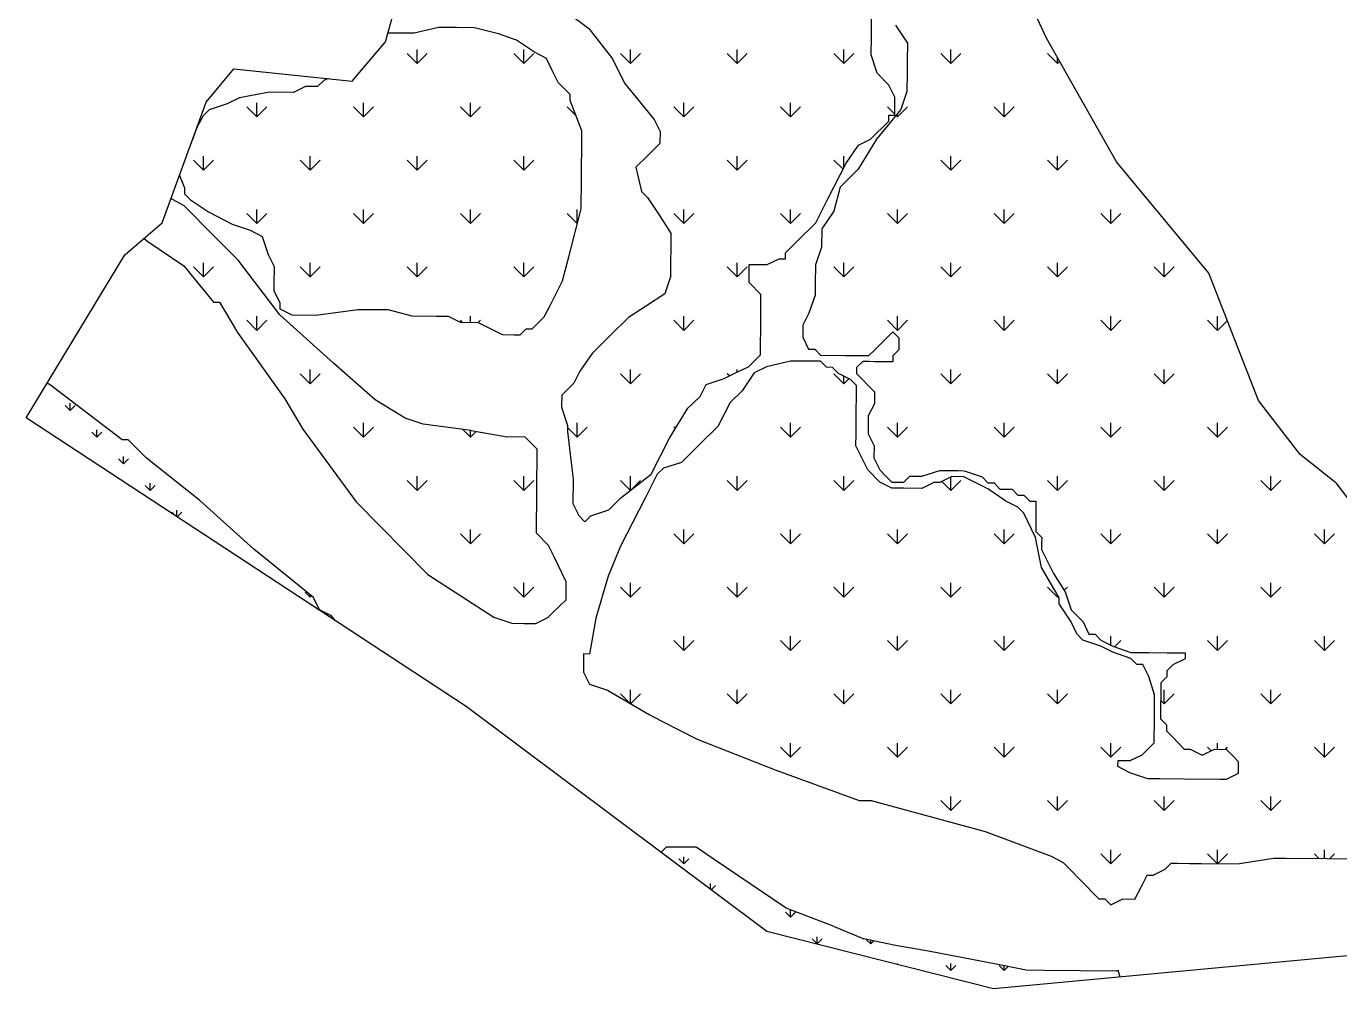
# Model space of a CAD drawing. Header units: metres. Extents: x 336353 to 340664, y 1777288 to 1780698.
# Drawn here: x 336353 to 337237, y 1777288 to 1777936 of the extents above; entities that cross this region are included whole.
import ezdxf

# ---------------------------------------------------------------- set-up
doc = ezdxf.new("R2010")
doc.units = ezdxf.units.M
doc.layers.add('MANGROOVES', color=112, linetype='Continuous')

msp = doc.modelspace()

# ---------------------------------------------------------------- linework, layer by layer
at = {"color": 3}
for p, q in [((336594.68, 1777925.64), (336628.98, 1778050.1)), ((336572.34, 1777899.36), (336594.68, 1777925.64)), ((336474.02, 1777885.15), (336492.69, 1777907.58)), ((336492.69, 1777907.58), (336572.34, 1777899.36)), ((336444.32, 1777803.82), (336474.02, 1777885.15)), ((336419.34, 1777782.31), (336444.32, 1777803.82)), ((336352.94, 1777672.7), (336419.34, 1777782.31)), ((336649.05, 1777478.2), (336352.94, 1777672.7)), ((336851.32, 1777326.77), (336649.05, 1777478.2)), ((337003.93, 1777288.24), (336851.32, 1777326.77)), ((337373.09, 1777322.48), (337003.93, 1777288.24))]:
    msp.add_line(p, q, dxfattribs=at)
at = {"layer": 'MANGROOVES'}
for p, q in [((337039.64, 1777928.29), (337006.44, 1777999.29)), ((336715.4, 1777946.9), (336731.49, 1777934.62)), ((336921.69, 1777929.02), (336921.86, 1777949.26)), ((336597.89, 1777931.66), (336596.33, 1777931.63)), ((336601.94, 1777931.63), (336597.89, 1777931.66)), ((336605.99, 1777931.59), (336601.94, 1777931.63)), ((336614.08, 1777931.53), (336605.99, 1777931.59)), ((336630.31, 1777935.44), (336614.08, 1777931.53)), ((336642.45, 1777935.35), (336630.31, 1777935.44)), ((336654.59, 1777935.25), (336642.45, 1777935.35)), ((336670.75, 1777931.07), (336654.59, 1777935.25)), ((336682.86, 1777926.92), (336670.75, 1777931.07)), ((336731.49, 1777934.62), (336747.52, 1777914.25)), ((336921.59, 1777916.87), (336921.69, 1777929.02)), ((336937.95, 1777936.98), (336945.95, 1777924.77)), ((337086.58, 1777844.98), (337039.64, 1777928.29)), ((336694.93, 1777918.72), (336682.86, 1777926.92)), ((336945.95, 1777924.77), (336945.85, 1777912.63)), ((336703, 1777914.61), (336694.93, 1777918.72)), ((336706.98, 1777906.48), (336703, 1777914.61)), ((336747.52, 1777914.25), (336755.48, 1777897.99)), ((336925.54, 1777904.7), (336921.59, 1777916.87)), ((336945.85, 1777912.63), (336945.78, 1777904.53)), ((336710.96, 1777898.35), (336706.98, 1777906.48)), ((336933.57, 1777896.53), (336925.54, 1777904.7)), ((336945.78, 1777904.53), (336945.68, 1777892.39)), ((336540.93, 1777895.69), (336532.8, 1777891.71)), ((336549.03, 1777895.62), (336540.93, 1777895.69)), ((336553.11, 1777899.64), (336549.03, 1777895.62)), ((336556.04, 1777901.08), (336553.11, 1777899.64)), ((336718.99, 1777890.19), (336710.96, 1777898.35)), ((336755.48, 1777897.99), (336775.52, 1777873.53)), ((336937.55, 1777888.4), (336933.57, 1777896.53)), ((336496.34, 1777887.96), (336488.21, 1777883.97)), ((336516.61, 1777891.84), (336496.34, 1777887.96)), ((336532.8, 1777891.71), (336516.61, 1777891.84)), ((336718.95, 1777886.14), (336718.99, 1777890.19)), ((336726.88, 1777865.83), (336718.95, 1777886.14)), ((336937.49, 1777880.31), (336937.52, 1777884.36)), ((336937.52, 1777884.36), (336937.55, 1777888.4)), ((336945.68, 1777892.39), (336941.53, 1777880.27)), ((336471.96, 1777876.01), (336467.84, 1777867.95)), ((336476.04, 1777880.03), (336471.96, 1777876.01)), ((336488.21, 1777883.97), (336476.04, 1777880.03)), ((336941.53, 1777880.27), (336925.18, 1777860.17)), ((336933.37, 1777872.24), (336933.41, 1777876.29)), ((336933.41, 1777876.29), (336937.45, 1777876.26)), ((336937.45, 1777876.26), (336937.49, 1777880.31)), ((336467.84, 1777867.95), (336464.62, 1777859.41)), ((336775.52, 1777873.53), (336779.5, 1777865.4)), ((336921.13, 1777860.2), (336933.37, 1777872.24)), ((336726.62, 1777833.45), (336726.85, 1777861.78)), ((336726.85, 1777861.78), (336726.88, 1777865.83)), ((336779.5, 1777865.4), (336779.44, 1777857.31)), ((336925.18, 1777860.17), (336912.87, 1777840.02)), ((336913, 1777856.22), (336921.13, 1777860.2)), ((336771.28, 1777849.28), (336763.11, 1777841.25)), ((336779.44, 1777857.31), (336771.28, 1777849.28)), ((336904.81, 1777844.14), (336913, 1777856.22)), ((336763.11, 1777841.25), (336767.03, 1777825.02)), ((336912.87, 1777840.02), (336900.63, 1777827.98)), ((336900.7, 1777836.08), (336904.81, 1777844.14)), ((337148.88, 1777769.98), (337086.58, 1777844.98)), ((336455.98, 1777835.76), (336459.42, 1777827.53)), ((336726.46, 1777813.21), (336726.62, 1777833.45)), ((336892.47, 1777819.95), (336900.7, 1777836.08)), ((336459.42, 1777827.53), (336459.39, 1777823.48)), ((336459.39, 1777823.48), (336463.4, 1777819.4)), ((336767.03, 1777825.02), (336771.04, 1777820.94)), ((336900.63, 1777827.98), (336896.45, 1777811.82)), ((336451.26, 1777819.5), (336450.37, 1777820.4)), ((336459.32, 1777815.39), (336451.26, 1777819.5)), ((336479.39, 1777794.98), (336459.32, 1777815.39)), ((336463.4, 1777819.4), (336475.48, 1777811.21)), ((336771.04, 1777820.94), (336779.04, 1777808.73)), ((336884.24, 1777803.82), (336892.47, 1777819.95)), ((336475.48, 1777811.21), (336491.6, 1777802.98)), ((336718.1, 1777780.89), (336726.46, 1777813.21)), ((336779.04, 1777808.73), (336787.04, 1777796.52)), ((336896.45, 1777811.82), (336888.26, 1777799.74)), ((336491.6, 1777802.98), (336503.71, 1777798.83)), ((336503.71, 1777798.83), (336511.77, 1777794.72)), ((336786.8, 1777768.18), (336787.04, 1777796.52)), ((336872, 1777791.78), (336884.24, 1777803.82)), ((336888.26, 1777799.74), (336888.16, 1777787.6)), ((336432.23, 1777793.41), (336434.84, 1777791.3)), ((336434.84, 1777791.3), (336458.99, 1777774.91)), ((336491.44, 1777782.74), (336479.39, 1777794.98)), ((336511.77, 1777794.72), (336515.72, 1777782.54)), ((336863.84, 1777783.75), (336872, 1777791.78)), ((336888.16, 1777787.6), (336884.01, 1777775.49)), ((336495.45, 1777778.66), (336491.44, 1777782.74)), ((336523.49, 1777741.99), (336495.45, 1777778.66)), ((336515.72, 1777782.54), (336519.7, 1777774.41)), ((336713.92, 1777764.73), (336718.1, 1777780.89)), ((336851.63, 1777775.75), (336859.76, 1777779.73)), ((336859.76, 1777779.73), (336863.81, 1777779.7)), ((336863.81, 1777779.7), (336863.84, 1777783.75)), ((336458.99, 1777774.91), (336479.03, 1777750.45)), ((336519.67, 1777770.36), (336519.64, 1777766.31)), ((336519.7, 1777774.41), (336519.67, 1777770.36)), ((336839.39, 1777763.7), (336839.46, 1777771.8)), ((336839.46, 1777771.8), (336839.49, 1777775.85)), ((336839.49, 1777775.85), (336843.54, 1777775.82)), ((336843.54, 1777775.82), (336851.63, 1777775.75)), ((336884.01, 1777775.49), (336883.91, 1777763.34)), ((337182.31, 1777684.29), (337148.88, 1777769.98)), ((336519.64, 1777766.31), (336519.57, 1777758.22)), ((336705.69, 1777748.6), (336713.92, 1777764.73)), ((336786.8, 1777768.18), (336782.66, 1777756.07)), ((336847.42, 1777755.54), (336839.39, 1777763.7)), ((336883.91, 1777763.34), (336883.85, 1777755.24)), ((336519.57, 1777758.22), (336523.55, 1777750.09)), ((336782.66, 1777756.07), (336770.45, 1777748.07)), ((336847.32, 1777743.4), (336847.38, 1777751.49)), ((336847.38, 1777751.49), (336847.42, 1777755.54)), ((336883.85, 1777755.24), (336879.7, 1777743.13)), ((336479.03, 1777750.45), (336483.08, 1777750.42)), ((336483.08, 1777750.42), (336495.05, 1777730.08)), ((336523.55, 1777750.09), (336523.52, 1777746.04)), ((336523.52, 1777746.04), (336531.58, 1777741.93)), ((336547.77, 1777741.79), (336576.14, 1777745.61)), ((336576.14, 1777745.61), (336580.18, 1777745.58)), ((336580.18, 1777745.58), (336584.23, 1777745.54)), ((336584.23, 1777745.54), (336588.28, 1777745.51)), ((336588.28, 1777745.51), (336596.37, 1777745.45)), ((336596.37, 1777745.45), (336612.53, 1777741.27)), ((336701.58, 1777740.54), (336705.69, 1777748.6)), ((336770.45, 1777748.07), (336758.24, 1777740.08)), ((336847.25, 1777735.3), (336847.32, 1777743.4)), ((336879.7, 1777743.13), (336875.59, 1777735.07)), ((336559.65, 1777709.31), (336523.49, 1777741.99)), ((336531.58, 1777741.93), (336547.77, 1777741.79)), ((336612.53, 1777741.27), (336628.72, 1777741.13)), ((336628.72, 1777741.13), (336636.82, 1777741.07)), ((336636.82, 1777741.07), (336644.88, 1777736.95)), ((336644.88, 1777736.95), (336657.02, 1777736.85)), ((336657.02, 1777736.85), (336673.14, 1777728.63)), ((336693.41, 1777732.51), (336697.49, 1777736.52)), ((336697.49, 1777736.52), (336701.58, 1777740.54)), ((336758.24, 1777740.08), (336746, 1777728.03)), ((336847.22, 1777731.25), (336847.25, 1777735.3)), ((336875.59, 1777735.07), (336875.55, 1777731.02)), ((336495.05, 1777730.08), (336527.07, 1777685.28)), ((336673.14, 1777728.63), (336681.24, 1777728.56)), ((336681.24, 1777728.56), (336685.29, 1777728.53)), ((336685.29, 1777728.53), (336689.37, 1777732.54)), ((336689.37, 1777732.54), (336693.41, 1777732.51)), ((336746, 1777728.03), (336733.76, 1777715.99)), ((336847.15, 1777723.16), (336847.22, 1777731.25)), ((336875.55, 1777731.02), (336875.52, 1777726.97)), ((336875.52, 1777726.97), (336879.5, 1777718.84)), ((336928.1, 1777722.5), (336932.18, 1777726.51)), ((336932.18, 1777726.51), (336936.26, 1777730.53)), ((336936.26, 1777730.53), (336940.28, 1777726.45)), ((336940.28, 1777726.45), (336940.25, 1777722.4)), ((336847.09, 1777715.06), (336847.15, 1777723.16)), ((336879.5, 1777718.84), (336883.55, 1777718.81)), ((336883.55, 1777718.81), (336887.56, 1777714.73)), ((336919.94, 1777714.47), (336924.02, 1777718.48)), ((336924.02, 1777718.48), (336928.1, 1777722.5)), ((336940.21, 1777718.35), (336936.13, 1777714.33)), ((336940.25, 1777722.4), (336940.21, 1777718.35)), ((336587.78, 1777684.79), (336559.65, 1777709.31)), ((336733.76, 1777715.99), (336725.56, 1777703.91)), ((336838.93, 1777707.03), (336847.09, 1777715.06)), ((336867.29, 1777710.85), (336851.07, 1777706.93)), ((336875.39, 1777710.78), (336867.29, 1777710.85)), ((336879.43, 1777710.75), (336875.39, 1777710.78)), ((336887.53, 1777710.68), (336879.43, 1777710.75)), ((336891.54, 1777706.6), (336887.53, 1777710.68)), ((336887.56, 1777714.73), (336903.75, 1777714.6)), ((336903.75, 1777714.6), (336911.85, 1777714.53)), ((336915.86, 1777710.45), (336911.78, 1777706.44)), ((336911.85, 1777714.53), (336915.9, 1777714.5)), ((336919.91, 1777710.42), (336915.86, 1777710.45)), ((336915.9, 1777714.5), (336919.94, 1777714.47)), ((336923.96, 1777710.38), (336919.91, 1777710.42)), ((336936.1, 1777710.29), (336923.96, 1777710.38)), ((336936.13, 1777714.33), (336936.1, 1777710.29)), ((336725.56, 1777703.91), (336721.45, 1777695.84)), ((336810.49, 1777695.12), (336822.67, 1777699.07)), ((336822.67, 1777699.07), (336830.8, 1777703.05)), ((336830.8, 1777703.05), (336838.93, 1777707.03)), ((336842.94, 1777702.95), (336834.75, 1777690.87)), ((336851.07, 1777706.93), (336842.94, 1777702.95)), ((336895.59, 1777706.57), (336891.54, 1777706.6)), ((336899.61, 1777702.49), (336895.59, 1777706.57)), ((336907.67, 1777698.37), (336899.61, 1777702.49)), ((336911.78, 1777706.44), (336911.75, 1777702.39)), ((336911.75, 1777702.39), (336915.76, 1777698.31)), ((336369.28, 1777694.67), (336367, 1777695.91)), ((336417.56, 1777657.84), (336369.28, 1777694.67)), ((336721.45, 1777695.84), (336713.29, 1777687.81)), ((336806.38, 1777687.05), (336810.49, 1777695.12)), ((336834.75, 1777690.87), (336826.59, 1777682.84)), ((336911.68, 1777694.29), (336907.67, 1777698.37)), ((336911.62, 1777686.19), (336911.68, 1777694.29)), ((336915.76, 1777698.31), (336919.78, 1777694.23)), ((336919.78, 1777694.23), (336923.79, 1777690.14)), ((336923.79, 1777690.14), (336923.73, 1777682.05)), ((336527.07, 1777685.28), (336539.05, 1777664.95)), ((336607.92, 1777672.48), (336587.78, 1777684.79)), ((336713.29, 1777687.81), (336713.22, 1777679.72)), ((336798.22, 1777679.02), (336806.38, 1777687.05)), ((336826.59, 1777682.84), (336818.36, 1777666.71)), ((336911.55, 1777678.1), (336911.62, 1777686.19)), ((336923.73, 1777682.05), (336919.61, 1777673.98)), ((337210.19, 1777647.84), (337182.31, 1777684.29)), ((336620.03, 1777668.33), (336607.92, 1777672.48)), ((336713.22, 1777679.72), (336717.17, 1777667.54)), ((336785.91, 1777658.88), (336798.22, 1777679.02)), ((336911.42, 1777661.91), (336911.55, 1777678.1)), ((336919.61, 1777673.98), (336919.58, 1777669.94)), ((336539.05, 1777664.95), (336575.08, 1777616.07)), ((336652.38, 1777664.02), (336620.03, 1777668.33)), ((336652.38, 1777664.02), (336676.63, 1777659.77)), ((336717.17, 1777667.54), (336717.14, 1777663.49)), ((336717.14, 1777663.49), (336720.92, 1777631.07)), ((336818.36, 1777666.71), (336806.12, 1777654.67)), ((336919.58, 1777669.94), (336919.51, 1777661.84)), ((336421.6, 1777657.81), (336417.56, 1777657.84)), ((336433.65, 1777645.56), (336421.6, 1777657.81)), ((336688.77, 1777659.67), (336676.63, 1777659.77)), ((336696.8, 1777651.51), (336688.77, 1777659.67)), ((336773.57, 1777634.69), (336785.91, 1777658.88)), ((336806.12, 1777654.67), (336793.88, 1777642.62)), ((336911.35, 1777653.81), (336911.42, 1777661.91)), ((336919.51, 1777661.84), (336923.49, 1777653.71)), ((336469.84, 1777616.93), (336433.65, 1777645.56)), ((336696.74, 1777643.42), (336696.8, 1777651.51)), ((336915.33, 1777645.68), (336911.35, 1777653.81)), ((336919.31, 1777637.55), (336915.33, 1777645.68)), ((336923.49, 1777653.71), (336923.43, 1777645.61)), ((336923.43, 1777645.61), (336927.41, 1777637.49)), ((337234.41, 1777628.91), (337210.19, 1777647.84)), ((336696.64, 1777631.27), (336696.74, 1777643.42)), ((336781.7, 1777638.67), (336777.62, 1777634.66)), ((336793.88, 1777642.62), (336781.7, 1777638.67)), ((336927.34, 1777629.39), (336919.31, 1777637.55)), ((336927.41, 1777637.49), (336931.42, 1777633.4)), ((336955.71, 1777633.21), (336967.89, 1777637.15)), ((336967.89, 1777637.15), (336971.93, 1777637.12)), ((336971.93, 1777637.12), (336975.98, 1777637.09)), ((336975.98, 1777637.09), (336980.03, 1777637.06)), ((336980.03, 1777637.06), (336984.08, 1777637.02)), ((336984.08, 1777637.02), (336996.18, 1777632.88)), ((336696.57, 1777623.18), (336696.64, 1777631.27)), ((336720.92, 1777631.07), (336720.79, 1777614.88)), ((336753.2, 1777618.66), (336773.57, 1777634.69)), ((336777.62, 1777634.66), (336773.51, 1777626.6)), ((336935.41, 1777625.27), (336927.34, 1777629.39)), ((336931.42, 1777633.4), (336935.44, 1777629.32)), ((336935.44, 1777629.32), (336939.49, 1777629.29)), ((336939.49, 1777629.29), (336943.53, 1777629.26)), ((336943.53, 1777629.26), (336947.61, 1777633.27)), ((336947.61, 1777633.27), (336951.66, 1777633.24)), ((336951.66, 1777633.24), (336955.71, 1777633.21)), ((336963.77, 1777629.09), (336955.64, 1777625.11)), ((336967.82, 1777629.06), (336963.77, 1777629.09)), ((336975.95, 1777633.04), (336967.82, 1777629.06)), ((336984.04, 1777632.97), (336975.95, 1777633.04)), ((336992.1, 1777628.86), (336984.04, 1777632.97)), ((337000.17, 1777624.75), (336992.1, 1777628.86)), ((336996.18, 1777632.88), (337000.2, 1777628.79)), ((337000.2, 1777628.79), (337004.25, 1777628.76)), ((337004.25, 1777628.76), (337008.26, 1777624.68)), ((337234.41, 1777628.91), (337247.85, 1777611)), ((336696.5, 1777615.08), (336696.57, 1777623.18)), ((336773.51, 1777626.6), (336769.39, 1777618.53)), ((336939.45, 1777625.24), (336935.41, 1777625.27)), ((336943.5, 1777625.21), (336939.45, 1777625.24)), ((336955.64, 1777625.11), (336943.5, 1777625.21)), ((337012.24, 1777616.55), (337000.17, 1777624.75)), ((337008.26, 1777624.68), (337012.31, 1777624.65)), ((337012.31, 1777624.65), (337016.36, 1777624.61)), ((337016.36, 1777624.61), (337020.37, 1777620.53)), ((337020.37, 1777620.53), (337024.42, 1777620.5)), ((337024.42, 1777620.5), (337028.43, 1777616.42)), ((336506.01, 1777584.25), (336469.84, 1777616.93)), ((336575.08, 1777616.07), (336623.25, 1777567.1)), ((336696.4, 1777602.93), (336696.5, 1777615.08)), ((336720.79, 1777614.88), (336724.77, 1777606.75)), ((336732.87, 1777606.69), (336745.04, 1777610.63)), ((336745.04, 1777610.63), (336753.2, 1777618.66)), ((336769.39, 1777618.53), (336761.16, 1777602.41)), ((337020.3, 1777612.44), (337012.24, 1777616.55)), ((337024.32, 1777608.36), (337020.3, 1777612.44)), ((337028.43, 1777616.42), (337032.48, 1777616.39)), ((337032.45, 1777612.34), (337032.41, 1777608.29)), ((337032.48, 1777616.39), (337032.45, 1777612.34)), ((336696.34, 1777594.84), (336696.4, 1777602.93)), ((336724.77, 1777606.75), (336728.78, 1777602.67)), ((336728.78, 1777602.67), (336732.87, 1777606.69)), ((336761.16, 1777602.41), (336752.94, 1777586.28)), ((337032.28, 1777592.1), (337024.32, 1777608.36)), ((337032.38, 1777604.24), (337032.35, 1777600.19)), ((337032.41, 1777608.29), (337032.38, 1777604.24)), ((336704.37, 1777586.68), (336696.34, 1777594.84)), ((337032.35, 1777600.19), (337032.31, 1777596.14)), ((337032.31, 1777596.14), (337036.33, 1777592.06)), ((336546.22, 1777551.53), (336506.01, 1777584.25)), ((336708.35, 1777578.55), (336704.37, 1777586.68)), ((336752.94, 1777586.28), (336744.68, 1777566.1)), ((337036.16, 1777571.82), (337032.28, 1777592.1)), ((337036.3, 1777588.02), (337036.26, 1777583.97)), ((337036.26, 1777583.97), (337040.24, 1777575.84)), ((337036.33, 1777592.06), (337036.3, 1777588.02)), ((336716.31, 1777562.29), (336708.35, 1777578.55)), ((337040.24, 1777575.84), (337044.23, 1777567.71)), ((336623.25, 1777567.1), (336667.54, 1777538.4)), ((336744.68, 1777566.1), (336736.35, 1777537.83)), ((337048.14, 1777551.48), (337036.16, 1777571.82)), ((337044.23, 1777567.71), (337052.22, 1777555.5)), ((336716.21, 1777550.14), (336716.31, 1777562.29)), ((336550.2, 1777543.4), (336546.22, 1777551.53)), ((336712.13, 1777546.13), (336716.21, 1777550.14)), ((337048.11, 1777547.43), (337048.14, 1777551.48)), ((337052.22, 1777555.5), (337056.17, 1777543.32)), ((336558.26, 1777539.29), (336550.2, 1777543.4)), ((336703.97, 1777538.1), (336708.05, 1777542.11)), ((336708.05, 1777542.11), (336712.13, 1777546.13)), ((337056.1, 1777535.22), (337048.11, 1777547.43)), ((337056.17, 1777543.32), (337064.2, 1777535.16)), ((336560.91, 1777536.09), (336558.26, 1777539.29)), ((336667.54, 1777538.4), (336679.65, 1777534.25)), ((336679.65, 1777534.25), (336687.75, 1777534.18)), ((336687.75, 1777534.18), (336695.84, 1777534.12)), ((336695.84, 1777534.12), (336703.97, 1777538.1)), ((336736.35, 1777537.83), (336732.11, 1777513.58)), ((337060.09, 1777527.09), (337056.1, 1777535.22)), ((337064.2, 1777535.16), (337068.18, 1777527.03)), ((337064.1, 1777523.01), (337060.09, 1777527.09)), ((337076.21, 1777518.87), (337064.1, 1777523.01)), ((337068.18, 1777527.03), (337072.23, 1777527)), ((337072.23, 1777527), (337076.24, 1777522.91)), ((337076.24, 1777522.91), (337084.3, 1777518.8)), ((336728.06, 1777513.61), (336727.96, 1777501.47)), ((336732.11, 1777513.58), (336728.06, 1777513.61)), ((337084.27, 1777514.75), (337076.21, 1777518.87)), ((337096.38, 1777510.61), (337084.27, 1777514.75)), ((337084.3, 1777518.8), (337096.41, 1777514.65)), ((337096.41, 1777514.65), (337100.46, 1777514.62)), ((337100.46, 1777514.62), (337108.56, 1777514.55)), ((337108.56, 1777514.55), (337120.7, 1777514.46)), ((337120.7, 1777514.46), (337128.79, 1777514.39)), ((337128.79, 1777514.39), (337132.84, 1777514.36)), ((337132.84, 1777514.36), (337132.81, 1777510.31)), ((337100.4, 1777506.52), (337096.38, 1777510.61)), ((337104.44, 1777506.49), (337100.4, 1777506.52)), ((337108.42, 1777498.36), (337104.44, 1777506.49)), ((337124.68, 1777506.33), (337120.6, 1777502.31)), ((337132.81, 1777510.31), (337124.68, 1777506.33)), ((336727.96, 1777501.47), (336731.94, 1777493.34)), ((337112.37, 1777486.18), (337108.42, 1777498.36)), ((337120.57, 1777498.26), (337116.49, 1777494.25)), ((337120.6, 1777502.31), (337120.57, 1777498.26)), ((336731.94, 1777493.34), (336744.05, 1777489.19)), ((336744.05, 1777489.19), (336772.25, 1777472.77)), ((337116.49, 1777494.25), (337116.42, 1777486.15)), ((337112.21, 1777465.94), (337112.37, 1777486.18)), ((337116.35, 1777478.05), (337116.32, 1777474.01)), ((337116.42, 1777486.15), (337116.35, 1777478.05)), ((336772.25, 1777472.77), (336780.31, 1777468.65)), ((336780.31, 1777468.65), (336804.5, 1777456.31)), ((337116.32, 1777474.01), (337116.29, 1777469.96)), ((337116.29, 1777469.96), (337120.3, 1777465.88)), ((337112.14, 1777457.85), (337112.21, 1777465.94)), ((337120.3, 1777465.88), (337120.27, 1777461.83)), ((337120.27, 1777461.83), (337124.28, 1777457.75)), ((336804.5, 1777456.31), (336856.95, 1777435.64)), ((337103.95, 1777445.77), (337112.11, 1777453.8)), ((337112.11, 1777453.8), (337112.14, 1777457.85)), ((337124.28, 1777457.75), (337132.31, 1777449.59)), ((337095.82, 1777441.79), (337103.95, 1777445.77)), ((337132.31, 1777449.59), (337136.36, 1777449.55)), ((337136.36, 1777449.55), (337144.42, 1777445.44)), ((337144.42, 1777445.44), (337152.55, 1777449.42)), ((337152.55, 1777449.42), (337160.65, 1777449.35)), ((337160.65, 1777449.35), (337164.66, 1777445.27)), ((337164.66, 1777445.27), (337168.67, 1777441.19)), ((336856.95, 1777435.64), (336913.45, 1777414.94)), ((337087.69, 1777437.8), (337087.72, 1777441.85)), ((337095.75, 1777433.69), (337087.69, 1777437.8)), ((337087.72, 1777441.85), (337095.82, 1777441.79)), ((337107.86, 1777429.54), (337095.75, 1777433.69)), ((337168.67, 1777441.19), (337168.61, 1777433.1)), ((337115.96, 1777429.48), (337107.86, 1777429.54)), ((337132.15, 1777429.34), (337115.96, 1777429.48)), ((337156.43, 1777429.15), (337132.15, 1777429.34)), ((337160.48, 1777429.11), (337156.43, 1777429.15)), ((337168.61, 1777433.1), (337160.48, 1777429.11)), ((336913.45, 1777414.94), (336917.5, 1777414.9)), ((336917.5, 1777414.9), (336921.55, 1777414.87)), ((336921.55, 1777414.87), (336998.28, 1777394)), ((336998.28, 1777394), (337042.67, 1777377.45)), ((336783.67, 1777383.61), (336780.12, 1777380.07)), ((336787.71, 1777383.57), (336783.67, 1777383.61)), ((336791.76, 1777383.54), (336787.71, 1777383.57)), ((336803.9, 1777383.44), (336791.76, 1777383.54)), ((336815.98, 1777375.25), (336803.9, 1777383.44)), ((336840.13, 1777358.86), (336815.98, 1777375.25)), ((337042.67, 1777377.45), (337050.74, 1777373.33)), ((337050.74, 1777373.33), (337054.75, 1777369.25)), ((337119.51, 1777368.72), (337123.59, 1777372.74)), ((337123.59, 1777372.74), (337127.64, 1777372.7)), ((337127.64, 1777372.7), (337135.73, 1777372.64)), ((337135.73, 1777372.64), (337139.78, 1777372.6)), ((337139.78, 1777372.6), (337143.83, 1777372.57)), ((337143.83, 1777372.57), (337168.11, 1777372.37)), ((337168.11, 1777372.37), (337192.43, 1777376.22)), ((337192.43, 1777376.22), (337200.53, 1777376.16)), ((337200.53, 1777376.16), (337257.19, 1777375.69)), ((337054.75, 1777369.25), (337062.78, 1777361.09)), ((337103.22, 1777356.71), (337107.33, 1777364.77)), ((337107.33, 1777364.77), (337111.38, 1777364.74)), ((337111.38, 1777364.74), (337119.51, 1777368.72)), ((336864.29, 1777342.47), (336840.13, 1777358.86)), ((337062.78, 1777361.09), (337074.82, 1777348.84)), ((337099.11, 1777348.65), (337103.22, 1777356.71)), ((337074.82, 1777348.84), (337078.87, 1777348.81)), ((337078.87, 1777348.81), (337082.88, 1777344.73)), ((337082.88, 1777344.73), (337091.01, 1777348.71)), ((337091.01, 1777348.71), (337099.11, 1777348.65)), ((336896.57, 1777330.06), (336864.29, 1777342.47)), ((336896.57, 1777330.06), (336916.74, 1777321.8)), ((336936.94, 1777317.58), (336916.74, 1777321.8)), ((336961.19, 1777313.34), (336936.94, 1777317.58)), ((337005.65, 1777304.88), (336961.19, 1777313.34)), ((337025.86, 1777300.66), (337005.65, 1777304.88)), ((337038, 1777300.56), (337025.86, 1777300.66)), ((337086.57, 1777300.17), (337038, 1777300.56)), ((337087.79, 1777300.48), (337086.57, 1777300.17)), ((337089.17, 1777296.18), (337087.79, 1777300.48))]:
    msp.add_line(p, q, dxfattribs=at)
at = {"layer": 'MANGROOVES', "linetype": 'Continuous'}
for p, q in [((336615.92, 1777911.11), (336615.92, 1777920.63)), ((336687.76, 1777911.11), (336687.76, 1777920.63)), ((336759.6, 1777911.11), (336759.6, 1777920.63)), ((336831.45, 1777911.11), (336831.45, 1777920.63)), ((336903.29, 1777911.11), (336903.29, 1777920.63)), ((336975.13, 1777911.11), (336975.13, 1777920.63)), ((336615.92, 1777911.11), (336609.19, 1777917.84)), ((336615.92, 1777911.11), (336622.66, 1777917.84)), ((336687.76, 1777911.11), (336681.03, 1777917.84)), ((336687.76, 1777911.11), (336694.5, 1777917.84)), ((336759.6, 1777911.11), (336752.87, 1777917.84)), ((336759.6, 1777911.11), (336766.34, 1777917.84)), ((336831.45, 1777911.11), (336824.71, 1777917.84)), ((336831.45, 1777911.11), (336838.18, 1777917.84)), ((336903.29, 1777911.11), (336896.55, 1777917.84)), ((336903.29, 1777911.11), (336910.02, 1777917.84)), ((336975.13, 1777911.11), (336968.4, 1777917.84)), ((336975.13, 1777911.11), (336981.87, 1777917.84)), ((337046.97, 1777911.11), (337040.24, 1777917.84)), ((337046.97, 1777911.11), (337046.97, 1777915.27)), ((337046.97, 1777911.11), (337048.47, 1777912.61)), ((336508.16, 1777875.19), (336508.16, 1777884.71)), ((336580, 1777875.19), (336580, 1777884.71)), ((336651.84, 1777875.19), (336651.84, 1777884.71)), ((336795.53, 1777875.19), (336795.53, 1777884.71)), ((336867.37, 1777875.19), (336867.37, 1777884.71)), ((337011.05, 1777875.19), (337011.05, 1777884.71)), ((336508.16, 1777875.19), (336501.42, 1777881.92)), ((336508.16, 1777875.19), (336514.89, 1777881.92)), ((336580, 1777875.19), (336573.26, 1777881.92)), ((336580, 1777875.19), (336586.73, 1777881.92)), ((336651.84, 1777875.19), (336645.11, 1777881.92)), ((336651.84, 1777875.19), (336658.58, 1777881.92)), ((336722.94, 1777875.93), (336716.95, 1777881.92)), ((336795.53, 1777875.19), (336788.79, 1777881.92)), ((336795.53, 1777875.19), (336802.26, 1777881.92)), ((336867.37, 1777875.19), (336860.63, 1777881.92)), ((336867.37, 1777875.19), (336874.1, 1777881.92)), ((336937.46, 1777876.94), (336932.47, 1777881.92)), ((336939.21, 1777875.19), (336938.21, 1777876.19)), ((336939.21, 1777875.19), (336945.94, 1777881.92)), ((336939.21, 1777875.19), (336939.21, 1777877.42)), ((337011.05, 1777875.19), (337004.32, 1777881.92)), ((337011.05, 1777875.19), (337017.79, 1777881.92)), ((336472.24, 1777839.26), (336472.24, 1777848.79)), ((336544.08, 1777839.26), (336544.08, 1777848.79)), ((336615.92, 1777839.26), (336615.92, 1777848.79)), ((336687.76, 1777839.26), (336687.76, 1777848.79)), ((336831.45, 1777839.26), (336831.45, 1777848.79)), ((336903.29, 1777841.16), (336903.29, 1777848.79)), ((336975.13, 1777839.26), (336975.13, 1777848.79)), ((337046.97, 1777839.26), (337046.97, 1777848.79)), ((336472.24, 1777839.26), (336465.5, 1777846)), ((336472.24, 1777839.26), (336478.97, 1777846)), ((336544.08, 1777839.26), (336537.34, 1777846)), ((336544.08, 1777839.26), (336550.81, 1777846)), ((336615.92, 1777839.26), (336609.19, 1777846)), ((336615.92, 1777839.26), (336622.66, 1777846)), ((336687.76, 1777839.26), (336681.03, 1777846)), ((336687.76, 1777839.26), (336694.5, 1777846)), ((336831.45, 1777839.26), (336824.71, 1777846)), ((336831.45, 1777839.26), (336838.18, 1777846)), ((336902.65, 1777839.9), (336896.55, 1777846)), ((336975.13, 1777839.26), (336968.4, 1777846)), ((336975.13, 1777839.26), (336981.87, 1777846)), ((337046.97, 1777839.26), (337040.24, 1777846)), ((337046.97, 1777839.26), (337053.71, 1777846)), ((336508.16, 1777803.34), (336501.42, 1777810.08)), ((336508.16, 1777803.34), (336508.16, 1777812.87)), ((336508.16, 1777803.34), (336514.89, 1777810.08)), ((336580, 1777803.34), (336573.26, 1777810.08)), ((336580, 1777803.34), (336580, 1777812.87)), ((336580, 1777803.34), (336586.73, 1777810.08)), ((336651.84, 1777803.34), (336645.11, 1777810.08)), ((336651.84, 1777803.34), (336651.84, 1777812.87)), ((336651.84, 1777803.34), (336658.58, 1777810.08)), ((336723.68, 1777803.34), (336716.95, 1777810.08)), ((336723.68, 1777803.34), (336723.68, 1777812.87)), ((336795.53, 1777803.34), (336788.79, 1777810.08)), ((336795.53, 1777803.34), (336795.53, 1777812.87)), ((336795.53, 1777803.34), (336802.26, 1777810.08)), ((336867.37, 1777803.34), (336860.63, 1777810.08)), ((336867.37, 1777803.34), (336867.37, 1777812.87)), ((336867.37, 1777803.34), (336874.1, 1777810.08)), ((336939.21, 1777803.34), (336932.47, 1777810.08)), ((336939.21, 1777803.34), (336939.21, 1777812.87)), ((336939.21, 1777803.34), (336945.94, 1777810.08)), ((337011.05, 1777803.34), (337004.32, 1777810.08)), ((337011.05, 1777803.34), (337011.05, 1777812.87)), ((337011.05, 1777803.34), (337017.79, 1777810.08)), ((337082.89, 1777803.34), (337076.16, 1777810.08)), ((337082.89, 1777803.34), (337082.89, 1777812.87)), ((337082.89, 1777803.34), (337089.63, 1777810.08)), ((336723.68, 1777803.34), (336723.98, 1777803.64)), ((336472.24, 1777767.42), (336465.5, 1777774.16)), ((336472.24, 1777767.42), (336472.24, 1777776.95)), ((336472.24, 1777767.42), (336478.97, 1777774.16)), ((336544.08, 1777767.42), (336537.34, 1777774.16)), ((336544.08, 1777767.42), (336544.08, 1777776.95)), ((336544.08, 1777767.42), (336550.81, 1777774.16)), ((336615.92, 1777767.42), (336609.19, 1777774.16)), ((336615.92, 1777767.42), (336615.92, 1777776.95)), ((336615.92, 1777767.42), (336622.66, 1777774.16)), ((336687.76, 1777767.42), (336681.03, 1777774.16)), ((336687.76, 1777767.42), (336687.76, 1777776.95)), ((336687.76, 1777767.42), (336694.5, 1777774.16)), ((336831.45, 1777767.42), (336824.71, 1777774.16)), ((336831.45, 1777767.42), (336831.45, 1777776.95)), ((336831.45, 1777767.42), (336838.18, 1777774.16)), ((336903.29, 1777767.42), (336896.55, 1777774.16)), ((336903.29, 1777767.42), (336903.29, 1777776.95)), ((336903.29, 1777767.42), (336910.02, 1777774.16)), ((336975.13, 1777767.42), (336968.4, 1777774.16)), ((336975.13, 1777767.42), (336975.13, 1777776.95)), ((336975.13, 1777767.42), (336981.87, 1777774.16)), ((337046.97, 1777767.42), (337040.24, 1777774.16)), ((337046.97, 1777767.42), (337046.97, 1777776.95)), ((337046.97, 1777767.42), (337053.71, 1777774.16)), ((337118.81, 1777767.42), (337112.08, 1777774.16)), ((337118.81, 1777767.42), (337118.81, 1777776.95)), ((337118.81, 1777767.42), (337125.55, 1777774.16)), ((336508.16, 1777731.5), (336501.42, 1777738.24)), ((336508.16, 1777731.5), (336508.16, 1777741.03)), ((336508.16, 1777731.5), (336514.89, 1777738.24)), ((336646.4, 1777736.94), (336645.11, 1777738.24)), ((336651.84, 1777736.9), (336651.84, 1777741.03)), ((336657.13, 1777736.8), (336658.58, 1777738.24)), ((336795.53, 1777731.5), (336788.79, 1777738.24)), ((336795.53, 1777731.5), (336795.53, 1777741.03)), ((336795.53, 1777731.5), (336802.26, 1777738.24)), ((336939.21, 1777731.5), (336932.47, 1777738.24)), ((336939.21, 1777731.5), (336939.21, 1777741.03)), ((336939.21, 1777731.5), (336945.94, 1777738.24)), ((337011.05, 1777731.5), (337004.32, 1777738.24)), ((337011.05, 1777731.5), (337011.05, 1777741.03)), ((337011.05, 1777731.5), (337017.79, 1777738.24)), ((337082.89, 1777731.5), (337076.16, 1777738.24)), ((337082.89, 1777731.5), (337082.89, 1777741.03)), ((337082.89, 1777731.5), (337089.63, 1777738.24)), ((337154.74, 1777731.5), (337148, 1777738.24)), ((337154.74, 1777731.5), (337154.74, 1777741.03)), ((337154.74, 1777731.5), (337161.32, 1777738.09)), ((336544.08, 1777695.58), (336537.34, 1777702.32)), ((336544.08, 1777695.58), (336544.08, 1777705.11)), ((336544.08, 1777695.58), (336550.81, 1777702.32)), ((336759.6, 1777695.58), (336752.87, 1777702.32)), ((336759.6, 1777695.58), (336759.6, 1777705.11)), ((336759.6, 1777695.58), (336766.34, 1777702.32)), ((336826.22, 1777700.81), (336824.71, 1777702.32)), ((336831.45, 1777703.37), (336831.45, 1777705.11)), ((336903.29, 1777695.58), (336896.55, 1777702.32)), ((336903.29, 1777695.58), (336903.29, 1777700.61)), ((336903.29, 1777695.58), (336906.62, 1777698.91)), ((336975.13, 1777695.58), (336968.4, 1777702.32)), ((336975.13, 1777695.58), (336975.13, 1777705.11)), ((336975.13, 1777695.58), (336981.87, 1777702.32)), ((337046.97, 1777695.58), (337040.24, 1777702.32)), ((337046.97, 1777695.58), (337046.97, 1777705.11)), ((337046.97, 1777695.58), (337053.71, 1777702.32)), ((337118.81, 1777695.58), (337112.08, 1777702.32)), ((337118.81, 1777695.58), (337118.81, 1777705.11)), ((337118.81, 1777695.58), (337125.55, 1777702.32)), ((336382.43, 1777677.62), (336379.07, 1777680.99)), ((336382.43, 1777677.62), (336382.43, 1777682.38)), ((336382.43, 1777677.62), (336385.8, 1777680.99)), ((336400.39, 1777659.66), (336400.39, 1777664.42)), ((336580, 1777659.66), (336573.26, 1777666.39)), ((336580, 1777659.66), (336580, 1777669.18)), ((336580, 1777659.66), (336586.73, 1777666.39)), ((336651.84, 1777659.66), (336646.73, 1777664.77)), ((336651.84, 1777659.66), (336651.84, 1777664.09)), ((336651.84, 1777659.66), (336655.63, 1777663.45)), ((336723.68, 1777659.66), (336717.16, 1777666.18)), ((336723.68, 1777659.66), (336723.68, 1777669.18)), ((336723.68, 1777659.66), (336730.42, 1777666.39)), ((336789.85, 1777665.33), (336788.79, 1777666.39)), ((336867.37, 1777659.66), (336860.63, 1777666.39)), ((336867.37, 1777659.66), (336867.37, 1777669.18)), ((336867.37, 1777659.66), (336874.1, 1777666.39)), ((336939.21, 1777659.66), (336932.47, 1777666.39)), ((336939.21, 1777659.66), (336939.21, 1777669.18)), ((336939.21, 1777659.66), (336945.94, 1777666.39)), ((337011.05, 1777659.66), (337004.32, 1777666.39)), ((337011.05, 1777659.66), (337011.05, 1777669.18)), ((337011.05, 1777659.66), (337017.79, 1777666.39)), ((337082.89, 1777659.66), (337076.16, 1777666.39)), ((337082.89, 1777659.66), (337082.89, 1777669.18)), ((337082.89, 1777659.66), (337089.63, 1777666.39)), ((337154.74, 1777659.66), (337148, 1777666.39)), ((337154.74, 1777659.66), (337154.74, 1777669.18)), ((337154.74, 1777659.66), (337161.47, 1777666.39)), ((336367.77, 1777662.96), (336367.84, 1777663.03)), ((336400.39, 1777659.66), (336397.03, 1777663.03)), ((336400.39, 1777659.66), (336403.76, 1777663.03)), ((336418.35, 1777641.7), (336418.35, 1777646.46)), ((336418.35, 1777641.7), (336414.99, 1777645.07)), ((336418.35, 1777641.7), (336421.72, 1777645.07)), ((336436.32, 1777623.74), (336436.32, 1777628.5)), ((336615.92, 1777623.74), (336609.19, 1777630.47)), ((336615.92, 1777623.74), (336615.92, 1777633.26)), ((336615.92, 1777623.74), (336622.66, 1777630.47)), ((336687.76, 1777623.74), (336681.03, 1777630.47)), ((336687.76, 1777623.74), (336687.76, 1777633.26)), ((336687.76, 1777623.74), (336694.5, 1777630.47)), ((336759.6, 1777623.74), (336752.87, 1777630.47)), ((336759.6, 1777623.74), (336759.6, 1777633.26)), ((336759.6, 1777623.74), (336766.34, 1777630.47)), ((336831.45, 1777623.74), (336824.71, 1777630.47)), ((336831.45, 1777623.74), (336831.45, 1777633.26)), ((336831.45, 1777623.74), (336838.18, 1777630.47)), ((336903.29, 1777623.74), (336896.55, 1777630.47)), ((336903.29, 1777623.74), (336903.29, 1777633.26)), ((336903.29, 1777623.74), (336910.02, 1777630.47)), ((336975.13, 1777623.74), (336969.16, 1777629.71)), ((336975.13, 1777623.74), (336975.13, 1777632.64)), ((336975.13, 1777623.74), (336981.87, 1777630.47)), ((337046.97, 1777623.74), (337040.24, 1777630.47)), ((337046.97, 1777623.74), (337046.97, 1777633.26)), ((337046.97, 1777623.74), (337053.71, 1777630.47)), ((337118.81, 1777623.74), (337112.08, 1777630.47)), ((337118.81, 1777623.74), (337118.81, 1777633.26)), ((337118.81, 1777623.74), (337125.55, 1777630.47)), ((337190.66, 1777623.74), (337183.92, 1777630.47)), ((337190.66, 1777623.74), (337190.66, 1777633.26)), ((337190.66, 1777623.74), (337197.39, 1777630.47)), ((336436.32, 1777623.74), (336432.95, 1777627.11)), ((336436.32, 1777623.74), (336439.68, 1777627.11)), ((336454.28, 1777606.14), (336454.28, 1777610.54)), ((336453.23, 1777606.82), (336450.91, 1777609.15)), ((336454.49, 1777605.99), (336457.64, 1777609.15)), ((336651.84, 1777587.82), (336645.11, 1777594.55)), ((336651.84, 1777587.82), (336651.84, 1777597.34)), ((336651.84, 1777587.82), (336658.58, 1777594.55)), ((336795.53, 1777587.82), (336788.79, 1777594.55)), ((336795.53, 1777587.82), (336795.53, 1777597.34)), ((336795.53, 1777587.82), (336802.26, 1777594.55)), ((336867.37, 1777587.82), (336860.63, 1777594.55)), ((336867.37, 1777587.82), (336867.37, 1777597.34)), ((336867.37, 1777587.82), (336874.1, 1777594.55)), ((336939.21, 1777587.82), (336932.47, 1777594.55)), ((336939.21, 1777587.82), (336939.21, 1777597.34)), ((336939.21, 1777587.82), (336945.94, 1777594.55)), ((337011.05, 1777587.82), (337004.32, 1777594.55)), ((337011.05, 1777587.82), (337011.05, 1777597.34)), ((337011.05, 1777587.82), (337017.79, 1777594.55)), ((337082.89, 1777587.82), (337076.16, 1777594.55)), ((337082.89, 1777587.82), (337082.89, 1777597.34)), ((337082.89, 1777587.82), (337089.63, 1777594.55)), ((337154.74, 1777587.82), (337148, 1777594.55)), ((337154.74, 1777587.82), (337154.74, 1777597.34)), ((337154.74, 1777587.82), (337161.47, 1777594.55)), ((337226.58, 1777587.82), (337219.84, 1777594.55)), ((337226.58, 1777587.82), (337226.58, 1777597.34)), ((337226.58, 1777587.82), (337233.31, 1777594.55)), ((336687.76, 1777551.9), (336681.03, 1777558.63)), ((336687.76, 1777551.9), (336687.76, 1777561.42)), ((336687.76, 1777551.9), (336694.5, 1777558.63)), ((336759.6, 1777551.9), (336752.87, 1777558.63)), ((336759.6, 1777551.9), (336759.6, 1777561.42)), ((336759.6, 1777551.9), (336766.34, 1777558.63)), ((336831.45, 1777551.9), (336824.71, 1777558.63)), ((336831.45, 1777551.9), (336831.45, 1777561.42)), ((336831.45, 1777551.9), (336838.18, 1777558.63)), ((336903.29, 1777551.9), (336896.55, 1777558.63)), ((336903.29, 1777551.9), (336903.29, 1777561.42)), ((336903.29, 1777551.9), (336910.02, 1777558.63)), ((336975.13, 1777551.9), (336968.4, 1777558.63)), ((336975.13, 1777551.9), (336975.13, 1777561.42)), ((336975.13, 1777551.9), (336981.87, 1777558.63)), ((337046.97, 1777551.9), (337040.24, 1777558.63)), ((337051.57, 1777556.49), (337053.71, 1777558.63)), ((337118.81, 1777551.9), (337112.08, 1777558.63)), ((337118.81, 1777551.9), (337118.81, 1777561.42)), ((337118.81, 1777551.9), (337125.55, 1777558.63)), ((337190.66, 1777551.9), (337183.92, 1777558.63)), ((337190.66, 1777551.9), (337190.66, 1777561.42)), ((337190.66, 1777551.9), (337197.39, 1777558.63)), ((336544.08, 1777551.9), (336540.71, 1777555.26)), ((336544.08, 1777551.9), (336544.08, 1777553.27)), ((336544.08, 1777551.9), (336544.84, 1777552.65)), ((337046.97, 1777551.9), (337046.97, 1777553.47)), ((337046.97, 1777551.9), (337047.55, 1777552.48)), ((336795.53, 1777515.98), (336788.79, 1777522.71)), ((336795.53, 1777515.98), (336795.53, 1777525.5)), ((336795.53, 1777515.98), (336802.26, 1777522.71)), ((336867.37, 1777515.98), (336860.63, 1777522.71)), ((336867.37, 1777515.98), (336867.37, 1777525.5)), ((336867.37, 1777515.98), (336874.1, 1777522.71)), ((336939.21, 1777515.98), (336932.47, 1777522.71)), ((336939.21, 1777515.98), (336939.21, 1777525.5)), ((336939.21, 1777515.98), (336945.94, 1777522.71)), ((337011.05, 1777515.98), (337004.32, 1777522.71)), ((337011.05, 1777515.98), (337011.05, 1777525.5)), ((337011.05, 1777515.98), (337017.79, 1777522.71)), ((337082.89, 1777519.52), (337082.89, 1777525.5)), ((337085.36, 1777518.44), (337089.63, 1777522.71)), ((337154.74, 1777515.98), (337148, 1777522.71)), ((337154.74, 1777515.98), (337154.74, 1777525.5)), ((337154.74, 1777515.98), (337161.47, 1777522.71)), ((337226.58, 1777515.98), (337219.84, 1777522.71)), ((337226.58, 1777515.98), (337226.58, 1777525.5)), ((337226.58, 1777515.98), (337233.31, 1777522.71)), ((336759.42, 1777480.24), (336752.87, 1777486.79)), ((336759.6, 1777480.13), (336759.6, 1777489.58)), ((336759.65, 1777480.1), (336766.34, 1777486.79)), ((336831.45, 1777480.05), (336824.71, 1777486.79)), ((336831.45, 1777480.05), (336831.45, 1777489.58)), ((336831.45, 1777480.05), (336838.18, 1777486.79)), ((336903.29, 1777480.05), (336896.55, 1777486.79)), ((336903.29, 1777480.05), (336903.29, 1777489.58)), ((336903.29, 1777480.05), (336910.02, 1777486.79)), ((336975.13, 1777480.05), (336968.4, 1777486.79)), ((336975.13, 1777480.05), (336975.13, 1777489.58)), ((336975.13, 1777480.05), (336981.87, 1777486.79)), ((337046.97, 1777480.05), (337040.24, 1777486.79)), ((337046.97, 1777480.05), (337046.97, 1777489.58)), ((337046.97, 1777480.05), (337053.71, 1777486.79)), ((337112.22, 1777486.65), (337112.08, 1777486.79)), ((337118.81, 1777480.05), (337118.81, 1777489.58)), ((337118.81, 1777480.05), (337125.55, 1777486.79)), ((337190.66, 1777480.05), (337183.92, 1777486.79)), ((337190.66, 1777480.05), (337190.66, 1777489.58)), ((337190.66, 1777480.05), (337197.39, 1777486.79)), ((337118.81, 1777480.05), (337116.39, 1777482.48)), ((336867.37, 1777444.13), (336867.37, 1777453.66)), ((336939.21, 1777444.13), (336939.21, 1777453.66)), ((337011.05, 1777444.13), (337011.05, 1777453.66)), ((337082.89, 1777444.13), (337082.89, 1777453.66)), ((337154.74, 1777449.4), (337154.74, 1777453.66)), ((337226.58, 1777444.13), (337226.58, 1777453.66)), ((336867.37, 1777444.13), (336860.63, 1777450.87)), ((336867.37, 1777444.13), (336874.1, 1777450.87)), ((336939.21, 1777444.13), (336932.47, 1777450.87)), ((336939.21, 1777444.13), (336945.94, 1777450.87)), ((337011.05, 1777444.13), (337004.32, 1777450.87)), ((337011.05, 1777444.13), (337017.79, 1777450.87)), ((337082.89, 1777444.13), (337076.16, 1777450.87)), ((337082.89, 1777444.13), (337089.63, 1777450.87)), ((337150.47, 1777448.4), (337148, 1777450.87)), ((337159.96, 1777449.36), (337161.47, 1777450.87)), ((337226.58, 1777444.13), (337219.84, 1777450.87)), ((337226.58, 1777444.13), (337233.31, 1777450.87)), ((336975.13, 1777408.21), (336975.13, 1777417.74)), ((337046.97, 1777408.21), (337046.97, 1777417.74)), ((337118.81, 1777408.21), (337118.81, 1777417.74)), ((337190.66, 1777408.21), (337190.66, 1777417.74)), ((336975.13, 1777408.21), (336968.4, 1777414.95)), ((336975.13, 1777408.21), (336981.87, 1777414.95)), ((337046.97, 1777408.21), (337040.24, 1777414.95)), ((337046.97, 1777408.21), (337053.71, 1777414.95)), ((337118.81, 1777408.21), (337112.08, 1777414.95)), ((337118.81, 1777408.21), (337125.55, 1777414.95)), ((337190.66, 1777408.21), (337183.92, 1777414.95)), ((337190.66, 1777408.21), (337197.39, 1777414.95)), ((337082.89, 1777372.29), (337082.89, 1777381.82)), ((337154.74, 1777372.48), (337154.74, 1777381.82)), ((337226.58, 1777375.94), (337226.58, 1777381.82)), ((336795.53, 1777372.29), (336792.16, 1777375.66)), ((336795.53, 1777372.29), (336795.53, 1777377.05)), ((336795.53, 1777372.29), (336798.89, 1777375.66)), ((337082.89, 1777372.29), (337076.16, 1777379.03)), ((337082.89, 1777372.29), (337089.63, 1777379.03)), ((337154.54, 1777372.48), (337148, 1777379.03)), ((337154.93, 1777372.48), (337161.47, 1777379.03)), ((337222.89, 1777375.97), (337219.84, 1777379.03)), ((337230.2, 1777375.92), (337233.31, 1777379.03)), ((336810.47, 1777357.35), (336810.12, 1777357.7)), ((336813.49, 1777355.09), (336813.49, 1777359.09)), ((336813.92, 1777354.77), (336816.85, 1777357.7)), ((336834.46, 1777339.39), (336834.81, 1777339.74)), ((336867.37, 1777336.37), (336864, 1777339.74)), ((336867.37, 1777336.37), (336867.37, 1777341.13)), ((336867.37, 1777336.37), (336870.74, 1777339.74)), ((336885.33, 1777318.41), (336881.96, 1777321.78)), ((336885.33, 1777318.41), (336885.33, 1777323.17)), ((336885.33, 1777318.41), (336888.7, 1777321.78)), ((336921.25, 1777318.41), (336918.16, 1777321.5)), ((336921.25, 1777318.41), (336921.25, 1777320.85)), ((336921.25, 1777318.41), (336923.27, 1777320.43)), ((336939.21, 1777304.58), (336939.21, 1777305.21)), ((336942.51, 1777303.75), (336942.58, 1777303.82)), ((336975.13, 1777300.45), (336971.76, 1777303.82)), ((336975.13, 1777300.45), (336975.13, 1777305.21)), ((336975.13, 1777300.45), (336978.5, 1777303.82)), ((337011.05, 1777300.45), (337007.68, 1777303.82)), ((337011.05, 1777300.45), (337011.05, 1777303.75)), ((337011.05, 1777300.45), (337013.78, 1777303.18)), ((337046.97, 1777300.45), (337046.93, 1777300.49)), ((337046.97, 1777300.45), (337046.97, 1777300.49)), ((337046.97, 1777300.45), (337047.01, 1777300.49))]:
    msp.add_line(p, q, dxfattribs=at)

doc.saveas('drawing.dxf')
